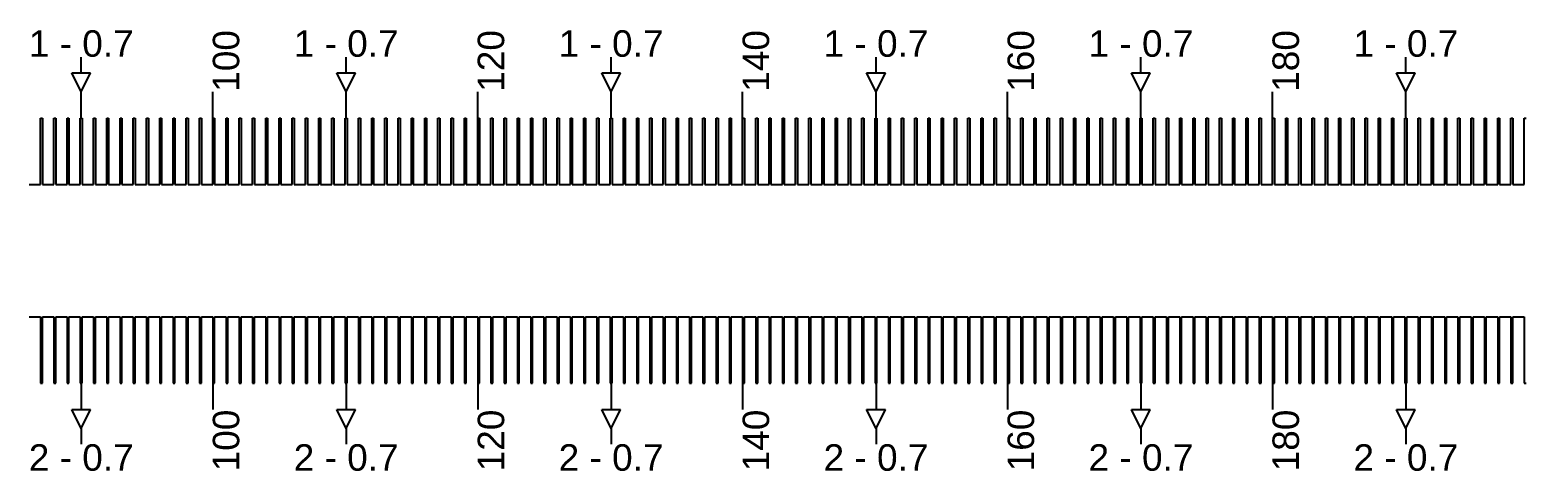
# Model space of a CAD drawing. Extents: x -119394 to 128420, y 74496 to 185496.
# Drawn here: x 4888 to 5452, y 112863 to 113029 of the extents above; entities that cross this region are included whole.
import ezdxf

# ---------------------------------------------------------------- set-up
doc = ezdxf.new("R2010")
doc.units = 13
doc.layers.add('CL - Label-1', color=120, linetype='Continuous')
doc.layers.add('CL - Label-2', color=132, linetype='Continuous')
doc.layers.add('CL - Sub-Micro', color=7, linetype='Continuous', true_color=0x47d1ff)
doc.styles.get("Standard").update_dxf_attribs({"font": 'arial.ttf'})

msp = doc.modelspace()

# ---------------------------------------------------------------- linework, layer by layer
for p, q in [((4907.14, 113012.94), (4907.14, 113018.94)), ((5007.14, 113012.94), (5007.14, 113018.94)), ((5107.14, 113012.94), (5107.14, 113018.94)), ((5207.14, 113012.94), (5207.14, 113018.94)), ((5307.14, 113012.94), (5307.14, 113018.94)), ((5407.14, 113012.94), (5407.14, 113018.94)), ((4907.14, 112995.86), (4907.14, 113005.86)), ((4956.79, 112995.86), (4956.79, 113005.86)), ((5007.14, 112995.86), (5007.14, 113005.86)), ((5056.79, 112995.86), (5056.79, 113005.86)), ((5107.14, 112995.86), (5107.14, 113005.86)), ((5156.79, 112995.86), (5156.79, 113005.86)), ((5207.14, 112995.86), (5207.14, 113005.86)), ((5256.79, 112995.86), (5256.79, 113005.86)), ((5307.14, 112995.86), (5307.14, 113005.86)), ((5356.79, 112995.86), (5356.79, 113005.86)), ((5407.14, 112995.86), (5407.14, 113005.86)), ((4907.14, 112895.86), (4907.14, 112885.86)), ((4956.79, 112895.86), (4956.79, 112885.86)), ((5007.14, 112895.86), (5007.14, 112885.86)), ((5056.79, 112895.86), (5056.79, 112885.86)), ((5107.14, 112895.86), (5107.14, 112885.86)), ((5156.79, 112895.86), (5156.79, 112885.86)), ((5207.14, 112895.86), (5207.14, 112885.86)), ((5256.79, 112895.86), (5256.79, 112885.86)), ((5307.14, 112895.86), (5307.14, 112885.86)), ((5356.79, 112895.86), (5356.79, 112885.86)), ((5407.14, 112895.86), (5407.14, 112885.86)), ((4907.14, 112878.79), (4907.14, 112872.79)), ((5007.14, 112878.79), (5007.14, 112872.79)), ((5107.14, 112878.79), (5107.14, 112872.79)), ((5207.14, 112878.79), (5207.14, 112872.79)), ((5307.14, 112878.79), (5307.14, 112872.79)), ((5407.14, 112878.79), (5407.14, 112872.79))]:
    msp.add_line(p, q)
at = {"layer": 'CL - Label-2'}
for p, q in [((4907.14, 113005.86), (4903.6, 113012.96)), ((4903.6, 113012.96), (4910.67, 113012.96)), ((4907.14, 113005.86), (4910.67, 113012.96)), ((5007.14, 113005.86), (5003.6, 113012.96)), ((5003.6, 113012.96), (5010.67, 113012.96)), ((5007.14, 113005.86), (5010.67, 113012.96)), ((5107.14, 113005.86), (5103.6, 113012.96)), ((5103.6, 113012.96), (5110.67, 113012.96)), ((5107.14, 113005.86), (5110.67, 113012.96)), ((5207.14, 113005.86), (5203.6, 113012.96)), ((5203.6, 113012.96), (5210.67, 113012.96)), ((5207.14, 113005.86), (5210.67, 113012.96)), ((5307.14, 113005.86), (5303.6, 113012.96)), ((5303.6, 113012.96), (5310.67, 113012.96)), ((5307.14, 113005.86), (5310.67, 113012.96)), ((5407.14, 113005.86), (5403.6, 113012.96)), ((5403.6, 113012.96), (5410.67, 113012.96)), ((5407.14, 113005.86), (5410.67, 113012.96)), ((4907.14, 112878.79), (4903.6, 112885.89)), ((4903.6, 112885.89), (4910.67, 112885.89)), ((4907.14, 112878.79), (4910.67, 112885.89)), ((5007.14, 112878.79), (5003.6, 112885.89)), ((5003.6, 112885.89), (5010.67, 112885.89)), ((5007.14, 112878.79), (5010.67, 112885.89)), ((5107.14, 112878.79), (5103.6, 112885.89)), ((5103.6, 112885.89), (5110.67, 112885.89)), ((5107.14, 112878.79), (5110.67, 112885.89)), ((5207.14, 112878.79), (5203.6, 112885.89)), ((5203.6, 112885.89), (5210.67, 112885.89)), ((5207.14, 112878.79), (5210.67, 112885.89)), ((5307.14, 112878.79), (5303.6, 112885.89)), ((5303.6, 112885.89), (5310.67, 112885.89)), ((5307.14, 112878.79), (5310.67, 112885.89)), ((5407.14, 112878.79), (5403.6, 112885.89)), ((5403.6, 112885.89), (5410.67, 112885.89)), ((5407.14, 112878.79), (5410.67, 112885.89))]:
    msp.add_line(p, q, dxfattribs=at)
at = {"layer": 'CL - Sub-Micro'}
for p, q in [((4891.79, 112970.86), (4891.79, 112995.86)), ((4891.79, 112995.86), (4892.49, 112995.86)), ((4892.49, 112995.86), (4892.49, 112970.86)), ((4896.79, 112970.86), (4896.79, 112995.86)), ((4896.79, 112995.86), (4897.49, 112995.86)), ((4897.49, 112995.86), (4897.49, 112970.86)), ((4901.79, 112970.86), (4901.79, 112995.86)), ((4901.79, 112995.86), (4902.49, 112995.86)), ((4902.49, 112995.86), (4902.49, 112970.86)), ((4906.79, 112970.86), (4906.79, 112995.86)), ((4906.79, 112995.86), (4907.49, 112995.86)), ((4907.49, 112995.86), (4907.49, 112970.86)), ((4911.79, 112970.86), (4911.79, 112995.86)), ((4911.79, 112995.86), (4912.49, 112995.86)), ((4912.49, 112995.86), (4912.49, 112970.86)), ((4916.79, 112970.86), (4916.79, 112995.86)), ((4916.79, 112995.86), (4917.49, 112995.86)), ((4917.49, 112995.86), (4917.49, 112970.86)), ((4921.79, 112970.86), (4921.79, 112995.86)), ((4921.79, 112995.86), (4922.49, 112995.86)), ((4922.49, 112995.86), (4922.49, 112970.86)), ((4926.79, 112970.86), (4926.79, 112995.86)), ((4926.79, 112995.86), (4927.49, 112995.86)), ((4927.49, 112995.86), (4927.49, 112970.86)), ((4931.79, 112970.86), (4931.79, 112995.86)), ((4931.79, 112995.86), (4932.49, 112995.86)), ((4932.49, 112995.86), (4932.49, 112970.86)), ((4936.79, 112970.86), (4936.79, 112995.86)), ((4936.79, 112995.86), (4937.49, 112995.86)), ((4937.49, 112995.86), (4937.49, 112970.86)), ((4941.79, 112970.86), (4941.79, 112995.86)), ((4941.79, 112995.86), (4942.49, 112995.86)), ((4942.49, 112995.86), (4942.49, 112970.86)), ((4946.79, 112970.86), (4946.79, 112995.86)), ((4946.79, 112995.86), (4947.49, 112995.86)), ((4947.49, 112995.86), (4947.49, 112970.86)), ((4951.79, 112970.86), (4951.79, 112995.86)), ((4951.79, 112995.86), (4952.49, 112995.86)), ((4952.49, 112995.86), (4952.49, 112970.86)), ((4956.79, 112970.86), (4956.79, 112995.86)), ((4956.79, 112995.86), (4957.49, 112995.86)), ((4957.49, 112995.86), (4957.49, 112970.86)), ((4961.79, 112970.86), (4961.79, 112995.86)), ((4961.79, 112995.86), (4962.49, 112995.86)), ((4962.49, 112995.86), (4962.49, 112970.86)), ((4966.79, 112970.86), (4966.79, 112995.86)), ((4966.79, 112995.86), (4967.49, 112995.86)), ((4967.49, 112995.86), (4967.49, 112970.86)), ((4971.79, 112970.86), (4971.79, 112995.86)), ((4971.79, 112995.86), (4972.49, 112995.86)), ((4972.49, 112995.86), (4972.49, 112970.86)), ((4976.79, 112970.86), (4976.79, 112995.86)), ((4976.79, 112995.86), (4977.49, 112995.86)), ((4977.49, 112995.86), (4977.49, 112970.86)), ((4981.79, 112970.86), (4981.79, 112995.86)), ((4981.79, 112995.86), (4982.49, 112995.86)), ((4982.49, 112995.86), (4982.49, 112970.86)), ((4986.79, 112970.86), (4986.79, 112995.86)), ((4986.79, 112995.86), (4987.49, 112995.86)), ((4987.49, 112995.86), (4987.49, 112970.86)), ((4991.79, 112970.86), (4991.79, 112995.86)), ((4991.79, 112995.86), (4992.49, 112995.86)), ((4992.49, 112995.86), (4992.49, 112970.86)), ((4996.79, 112970.86), (4996.79, 112995.86)), ((4996.79, 112995.86), (4997.49, 112995.86)), ((4997.49, 112995.86), (4997.49, 112970.86)), ((5001.79, 112970.86), (5001.79, 112995.86)), ((5001.79, 112995.86), (5002.49, 112995.86)), ((5002.49, 112995.86), (5002.49, 112970.86)), ((5006.79, 112970.86), (5006.79, 112995.86)), ((5006.79, 112995.86), (5007.49, 112995.86)), ((5007.49, 112995.86), (5007.49, 112970.86)), ((5011.79, 112970.86), (5011.79, 112995.86)), ((5011.79, 112995.86), (5012.49, 112995.86)), ((5012.49, 112995.86), (5012.49, 112970.86)), ((5016.79, 112970.86), (5016.79, 112995.86)), ((5016.79, 112995.86), (5017.49, 112995.86)), ((5017.49, 112995.86), (5017.49, 112970.86)), ((5021.79, 112970.86), (5021.79, 112995.86)), ((5021.79, 112995.86), (5022.49, 112995.86)), ((5022.49, 112995.86), (5022.49, 112970.86)), ((5026.79, 112970.86), (5026.79, 112995.86)), ((5026.79, 112995.86), (5027.49, 112995.86)), ((5027.49, 112995.86), (5027.49, 112970.86)), ((5031.79, 112970.86), (5031.79, 112995.86)), ((5031.79, 112995.86), (5032.49, 112995.86)), ((5032.49, 112995.86), (5032.49, 112970.86)), ((5036.79, 112970.86), (5036.79, 112995.86)), ((5036.79, 112995.86), (5037.49, 112995.86)), ((5037.49, 112995.86), (5037.49, 112970.86)), ((5041.79, 112970.86), (5041.79, 112995.86)), ((5041.79, 112995.86), (5042.49, 112995.86)), ((5042.49, 112995.86), (5042.49, 112970.86)), ((5046.79, 112970.86), (5046.79, 112995.86)), ((5046.79, 112995.86), (5047.49, 112995.86)), ((5047.49, 112995.86), (5047.49, 112970.86)), ((5051.79, 112970.86), (5051.79, 112995.86)), ((5051.79, 112995.86), (5052.49, 112995.86)), ((5052.49, 112995.86), (5052.49, 112970.86)), ((5056.79, 112970.86), (5056.79, 112995.86)), ((5056.79, 112995.86), (5057.49, 112995.86)), ((5057.49, 112995.86), (5057.49, 112970.86)), ((5061.79, 112970.86), (5061.79, 112995.86)), ((5061.79, 112995.86), (5062.49, 112995.86)), ((5062.49, 112995.86), (5062.49, 112970.86)), ((5066.79, 112970.86), (5066.79, 112995.86)), ((5066.79, 112995.86), (5067.49, 112995.86)), ((5067.49, 112995.86), (5067.49, 112970.86)), ((5071.79, 112970.86), (5071.79, 112995.86)), ((5071.79, 112995.86), (5072.49, 112995.86)), ((5072.49, 112995.86), (5072.49, 112970.86)), ((5076.79, 112970.86), (5076.79, 112995.86)), ((5076.79, 112995.86), (5077.49, 112995.86)), ((5077.49, 112995.86), (5077.49, 112970.86)), ((5081.79, 112970.86), (5081.79, 112995.86)), ((5081.79, 112995.86), (5082.49, 112995.86)), ((5082.49, 112995.86), (5082.49, 112970.86)), ((5086.79, 112970.86), (5086.79, 112995.86)), ((5086.79, 112995.86), (5087.49, 112995.86)), ((5087.49, 112995.86), (5087.49, 112970.86)), ((5091.79, 112970.86), (5091.79, 112995.86)), ((5091.79, 112995.86), (5092.49, 112995.86)), ((5092.49, 112995.86), (5092.49, 112970.86)), ((5096.79, 112970.86), (5096.79, 112995.86)), ((5096.79, 112995.86), (5097.49, 112995.86)), ((5097.49, 112995.86), (5097.49, 112970.86)), ((5101.79, 112970.86), (5101.79, 112995.86)), ((5101.79, 112995.86), (5102.49, 112995.86)), ((5102.49, 112995.86), (5102.49, 112970.86)), ((5106.79, 112970.86), (5106.79, 112995.86)), ((5106.79, 112995.86), (5107.49, 112995.86)), ((5107.49, 112995.86), (5107.49, 112970.86)), ((5111.79, 112970.86), (5111.79, 112995.86)), ((5111.79, 112995.86), (5112.49, 112995.86)), ((5112.49, 112995.86), (5112.49, 112970.86)), ((5116.79, 112970.86), (5116.79, 112995.86)), ((5116.79, 112995.86), (5117.49, 112995.86)), ((5117.49, 112995.86), (5117.49, 112970.86)), ((5121.79, 112970.86), (5121.79, 112995.86)), ((5121.79, 112995.86), (5122.49, 112995.86)), ((5122.49, 112995.86), (5122.49, 112970.86)), ((5126.79, 112970.86), (5126.79, 112995.86)), ((5126.79, 112995.86), (5127.49, 112995.86)), ((5127.49, 112995.86), (5127.49, 112970.86)), ((5131.79, 112970.86), (5131.79, 112995.86)), ((5131.79, 112995.86), (5132.49, 112995.86)), ((5132.49, 112995.86), (5132.49, 112970.86)), ((5136.79, 112970.86), (5136.79, 112995.86)), ((5136.79, 112995.86), (5137.49, 112995.86)), ((5137.49, 112995.86), (5137.49, 112970.86)), ((5141.79, 112970.86), (5141.79, 112995.86)), ((5141.79, 112995.86), (5142.49, 112995.86)), ((5142.49, 112995.86), (5142.49, 112970.86)), ((5146.79, 112970.86), (5146.79, 112995.86)), ((5146.79, 112995.86), (5147.49, 112995.86)), ((5147.49, 112995.86), (5147.49, 112970.86)), ((5151.79, 112970.86), (5151.79, 112995.86)), ((5151.79, 112995.86), (5152.49, 112995.86)), ((5152.49, 112995.86), (5152.49, 112970.86)), ((5156.79, 112970.86), (5156.79, 112995.86)), ((5156.79, 112995.86), (5157.49, 112995.86)), ((5157.49, 112995.86), (5157.49, 112970.86)), ((5161.79, 112970.86), (5161.79, 112995.86)), ((5161.79, 112995.86), (5162.49, 112995.86)), ((5162.49, 112995.86), (5162.49, 112970.86)), ((5166.79, 112970.86), (5166.79, 112995.86)), ((5166.79, 112995.86), (5167.49, 112995.86)), ((5167.49, 112995.86), (5167.49, 112970.86)), ((5171.79, 112970.86), (5171.79, 112995.86)), ((5171.79, 112995.86), (5172.49, 112995.86)), ((5172.49, 112995.86), (5172.49, 112970.86)), ((5176.79, 112970.86), (5176.79, 112995.86)), ((5176.79, 112995.86), (5177.49, 112995.86)), ((5177.49, 112995.86), (5177.49, 112970.86)), ((5181.79, 112970.86), (5181.79, 112995.86)), ((5181.79, 112995.86), (5182.49, 112995.86)), ((5182.49, 112995.86), (5182.49, 112970.86)), ((5186.79, 112970.86), (5186.79, 112995.86)), ((5186.79, 112995.86), (5187.49, 112995.86)), ((5187.49, 112995.86), (5187.49, 112970.86)), ((5191.79, 112970.86), (5191.79, 112995.86)), ((5191.79, 112995.86), (5192.49, 112995.86)), ((5192.49, 112995.86), (5192.49, 112970.86)), ((5196.79, 112970.86), (5196.79, 112995.86)), ((5196.79, 112995.86), (5197.49, 112995.86)), ((5197.49, 112995.86), (5197.49, 112970.86)), ((5201.79, 112970.86), (5201.79, 112995.86)), ((5201.79, 112995.86), (5202.49, 112995.86)), ((5202.49, 112995.86), (5202.49, 112970.86)), ((5206.79, 112970.86), (5206.79, 112995.86)), ((5206.79, 112995.86), (5207.49, 112995.86)), ((5207.49, 112995.86), (5207.49, 112970.86)), ((5211.79, 112970.86), (5211.79, 112995.86)), ((5211.79, 112995.86), (5212.49, 112995.86)), ((5212.49, 112995.86), (5212.49, 112970.86)), ((5216.79, 112970.86), (5216.79, 112995.86)), ((5216.79, 112995.86), (5217.49, 112995.86)), ((5217.49, 112995.86), (5217.49, 112970.86)), ((5221.79, 112970.86), (5221.79, 112995.86)), ((5221.79, 112995.86), (5222.49, 112995.86)), ((5222.49, 112995.86), (5222.49, 112970.86)), ((5226.79, 112970.86), (5226.79, 112995.86)), ((5226.79, 112995.86), (5227.49, 112995.86)), ((5227.49, 112995.86), (5227.49, 112970.86)), ((5231.79, 112970.86), (5231.79, 112995.86)), ((5231.79, 112995.86), (5232.49, 112995.86)), ((5232.49, 112995.86), (5232.49, 112970.86)), ((5236.79, 112970.86), (5236.79, 112995.86)), ((5236.79, 112995.86), (5237.49, 112995.86)), ((5237.49, 112995.86), (5237.49, 112970.86)), ((5241.79, 112970.86), (5241.79, 112995.86)), ((5241.79, 112995.86), (5242.49, 112995.86)), ((5242.49, 112995.86), (5242.49, 112970.86)), ((5246.79, 112970.86), (5246.79, 112995.86)), ((5246.79, 112995.86), (5247.49, 112995.86)), ((5247.49, 112995.86), (5247.49, 112970.86)), ((5251.79, 112970.86), (5251.79, 112995.86)), ((5251.79, 112995.86), (5252.49, 112995.86)), ((5252.49, 112995.86), (5252.49, 112970.86)), ((5256.79, 112970.86), (5256.79, 112995.86)), ((5256.79, 112995.86), (5257.49, 112995.86)), ((5257.49, 112995.86), (5257.49, 112970.86)), ((5261.79, 112970.86), (5261.79, 112995.86)), ((5261.79, 112995.86), (5262.49, 112995.86)), ((5262.49, 112995.86), (5262.49, 112970.86)), ((5266.79, 112970.86), (5266.79, 112995.86)), ((5266.79, 112995.86), (5267.49, 112995.86)), ((5267.49, 112995.86), (5267.49, 112970.86)), ((5271.79, 112970.86), (5271.79, 112995.86)), ((5271.79, 112995.86), (5272.49, 112995.86)), ((5272.49, 112995.86), (5272.49, 112970.86)), ((5276.79, 112970.86), (5276.79, 112995.86)), ((5276.79, 112995.86), (5277.49, 112995.86)), ((5277.49, 112995.86), (5277.49, 112970.86)), ((5281.79, 112970.86), (5281.79, 112995.86)), ((5281.79, 112995.86), (5282.49, 112995.86)), ((5282.49, 112995.86), (5282.49, 112970.86)), ((5286.79, 112970.86), (5286.79, 112995.86)), ((5286.79, 112995.86), (5287.49, 112995.86)), ((5287.49, 112995.86), (5287.49, 112970.86)), ((5291.79, 112970.86), (5291.79, 112995.86)), ((5291.79, 112995.86), (5292.49, 112995.86)), ((5292.49, 112995.86), (5292.49, 112970.86)), ((5296.79, 112970.86), (5296.79, 112995.86)), ((5296.79, 112995.86), (5297.49, 112995.86)), ((5297.49, 112995.86), (5297.49, 112970.86)), ((5301.79, 112970.86), (5301.79, 112995.86)), ((5301.79, 112995.86), (5302.49, 112995.86)), ((5302.49, 112995.86), (5302.49, 112970.86)), ((5306.79, 112970.86), (5306.79, 112995.86)), ((5306.79, 112995.86), (5307.49, 112995.86)), ((5307.49, 112995.86), (5307.49, 112970.86)), ((5311.79, 112970.86), (5311.79, 112995.86)), ((5311.79, 112995.86), (5312.49, 112995.86)), ((5312.49, 112995.86), (5312.49, 112970.86)), ((5316.79, 112970.86), (5316.79, 112995.86)), ((5316.79, 112995.86), (5317.49, 112995.86)), ((5317.49, 112995.86), (5317.49, 112970.86)), ((5321.79, 112970.86), (5321.79, 112995.86)), ((5321.79, 112995.86), (5322.49, 112995.86)), ((5322.49, 112995.86), (5322.49, 112970.86)), ((5326.79, 112970.86), (5326.79, 112995.86)), ((5326.79, 112995.86), (5327.49, 112995.86)), ((5327.49, 112995.86), (5327.49, 112970.86)), ((5331.79, 112970.86), (5331.79, 112995.86)), ((5331.79, 112995.86), (5332.49, 112995.86)), ((5332.49, 112995.86), (5332.49, 112970.86)), ((5336.79, 112970.86), (5336.79, 112995.86)), ((5336.79, 112995.86), (5337.49, 112995.86)), ((5337.49, 112995.86), (5337.49, 112970.86)), ((5341.79, 112970.86), (5341.79, 112995.86)), ((5341.79, 112995.86), (5342.49, 112995.86)), ((5342.49, 112995.86), (5342.49, 112970.86)), ((5346.79, 112970.86), (5346.79, 112995.86)), ((5346.79, 112995.86), (5347.49, 112995.86)), ((5347.49, 112995.86), (5347.49, 112970.86)), ((5351.79, 112970.86), (5351.79, 112995.86)), ((5351.79, 112995.86), (5352.49, 112995.86)), ((5352.49, 112995.86), (5352.49, 112970.86)), ((5356.79, 112970.86), (5356.79, 112995.86)), ((5356.79, 112995.86), (5357.49, 112995.86)), ((5357.49, 112995.86), (5357.49, 112970.86)), ((5361.79, 112970.86), (5361.79, 112995.86)), ((5361.79, 112995.86), (5362.49, 112995.86)), ((5362.49, 112995.86), (5362.49, 112970.86)), ((5366.79, 112970.86), (5366.79, 112995.86)), ((5366.79, 112995.86), (5367.49, 112995.86)), ((5367.49, 112995.86), (5367.49, 112970.86)), ((5371.79, 112970.86), (5371.79, 112995.86)), ((5371.79, 112995.86), (5372.49, 112995.86)), ((5372.49, 112995.86), (5372.49, 112970.86)), ((5376.79, 112970.86), (5376.79, 112995.86)), ((5376.79, 112995.86), (5377.49, 112995.86)), ((5377.49, 112995.86), (5377.49, 112970.86)), ((5381.79, 112970.86), (5381.79, 112995.86)), ((5381.79, 112995.86), (5382.49, 112995.86)), ((5382.49, 112995.86), (5382.49, 112970.86)), ((5386.79, 112970.86), (5386.79, 112995.86)), ((5386.79, 112995.86), (5387.49, 112995.86)), ((5387.49, 112995.86), (5387.49, 112970.86)), ((5391.79, 112970.86), (5391.79, 112995.86)), ((5391.79, 112995.86), (5392.49, 112995.86)), ((5392.49, 112995.86), (5392.49, 112970.86)), ((5396.79, 112970.86), (5396.79, 112995.86)), ((5396.79, 112995.86), (5397.49, 112995.86)), ((5397.49, 112995.86), (5397.49, 112970.86)), ((5401.79, 112970.86), (5401.79, 112995.86)), ((5401.79, 112995.86), (5402.49, 112995.86)), ((5402.49, 112995.86), (5402.49, 112970.86)), ((5406.79, 112970.86), (5406.79, 112995.86)), ((5406.79, 112995.86), (5407.49, 112995.86)), ((5407.49, 112995.86), (5407.49, 112970.86)), ((5411.79, 112970.86), (5411.79, 112995.86)), ((5411.79, 112995.86), (5412.49, 112995.86)), ((5412.49, 112995.86), (5412.49, 112970.86)), ((5416.79, 112970.86), (5416.79, 112995.86)), ((5416.79, 112995.86), (5417.49, 112995.86)), ((5417.49, 112995.86), (5417.49, 112970.86)), ((5421.79, 112970.86), (5421.79, 112995.86)), ((5421.79, 112995.86), (5422.49, 112995.86)), ((5422.49, 112995.86), (5422.49, 112970.86)), ((5426.79, 112970.86), (5426.79, 112995.86)), ((5426.79, 112995.86), (5427.49, 112995.86)), ((5427.49, 112995.86), (5427.49, 112970.86)), ((5431.79, 112970.86), (5431.79, 112995.86)), ((5431.79, 112995.86), (5432.49, 112995.86)), ((5432.49, 112995.86), (5432.49, 112970.86)), ((5436.79, 112970.86), (5436.79, 112995.86)), ((5436.79, 112995.86), (5437.49, 112995.86)), ((5437.49, 112995.86), (5437.49, 112970.86)), ((5441.79, 112970.86), (5441.79, 112995.86)), ((5441.79, 112995.86), (5442.49, 112995.86)), ((5442.49, 112995.86), (5442.49, 112970.86)), ((5446.79, 112970.86), (5446.79, 112995.86)), ((5446.79, 112995.86), (5447.49, 112995.86)), ((5447.49, 112995.86), (5447.49, 112970.86)), ((5451.79, 112970.86), (5451.79, 112995.86)), ((5451.79, 112995.86), (5452.49, 112995.86)), ((4887.49, 112970.86), (4891.79, 112970.86)), ((4892.49, 112970.86), (4896.79, 112970.86)), ((4897.49, 112970.86), (4901.79, 112970.86)), ((4902.49, 112970.86), (4906.79, 112970.86)), ((4907.49, 112970.86), (4911.79, 112970.86)), ((4912.49, 112970.86), (4916.79, 112970.86)), ((4917.49, 112970.86), (4921.79, 112970.86)), ((4922.49, 112970.86), (4926.79, 112970.86)), ((4927.49, 112970.86), (4931.79, 112970.86)), ((4932.49, 112970.86), (4936.79, 112970.86)), ((4937.49, 112970.86), (4941.79, 112970.86)), ((4942.49, 112970.86), (4946.79, 112970.86)), ((4947.49, 112970.86), (4951.79, 112970.86)), ((4952.49, 112970.86), (4956.79, 112970.86)), ((4957.49, 112970.86), (4961.79, 112970.86)), ((4962.49, 112970.86), (4966.79, 112970.86)), ((4967.49, 112970.86), (4971.79, 112970.86)), ((4972.49, 112970.86), (4976.79, 112970.86)), ((4977.49, 112970.86), (4981.79, 112970.86)), ((4982.49, 112970.86), (4986.79, 112970.86)), ((4987.49, 112970.86), (4991.79, 112970.86)), ((4992.49, 112970.86), (4996.79, 112970.86)), ((4997.49, 112970.86), (5001.79, 112970.86)), ((5002.49, 112970.86), (5006.79, 112970.86)), ((5007.49, 112970.86), (5011.79, 112970.86)), ((5012.49, 112970.86), (5016.79, 112970.86)), ((5017.49, 112970.86), (5021.79, 112970.86)), ((5022.49, 112970.86), (5026.79, 112970.86)), ((5027.49, 112970.86), (5031.79, 112970.86)), ((5032.49, 112970.86), (5036.79, 112970.86)), ((5037.49, 112970.86), (5041.79, 112970.86)), ((5042.49, 112970.86), (5046.79, 112970.86)), ((5047.49, 112970.86), (5051.79, 112970.86)), ((5052.49, 112970.86), (5056.79, 112970.86)), ((5057.49, 112970.86), (5061.79, 112970.86)), ((5062.49, 112970.86), (5066.79, 112970.86)), ((5067.49, 112970.86), (5071.79, 112970.86)), ((5072.49, 112970.86), (5076.79, 112970.86)), ((5077.49, 112970.86), (5081.79, 112970.86)), ((5082.49, 112970.86), (5086.79, 112970.86)), ((5087.49, 112970.86), (5091.79, 112970.86)), ((5092.49, 112970.86), (5096.79, 112970.86)), ((5097.49, 112970.86), (5101.79, 112970.86)), ((5102.49, 112970.86), (5106.79, 112970.86)), ((5107.49, 112970.86), (5111.79, 112970.86)), ((5112.49, 112970.86), (5116.79, 112970.86)), ((5117.49, 112970.86), (5121.79, 112970.86)), ((5122.49, 112970.86), (5126.79, 112970.86)), ((5127.49, 112970.86), (5131.79, 112970.86)), ((5132.49, 112970.86), (5136.79, 112970.86)), ((5137.49, 112970.86), (5141.79, 112970.86)), ((5142.49, 112970.86), (5146.79, 112970.86)), ((5147.49, 112970.86), (5151.79, 112970.86)), ((5152.49, 112970.86), (5156.79, 112970.86)), ((5157.49, 112970.86), (5161.79, 112970.86)), ((5162.49, 112970.86), (5166.79, 112970.86)), ((5167.49, 112970.86), (5171.79, 112970.86)), ((5172.49, 112970.86), (5176.79, 112970.86)), ((5177.49, 112970.86), (5181.79, 112970.86)), ((5182.49, 112970.86), (5186.79, 112970.86)), ((5187.49, 112970.86), (5191.79, 112970.86)), ((5192.49, 112970.86), (5196.79, 112970.86)), ((5197.49, 112970.86), (5201.79, 112970.86)), ((5202.49, 112970.86), (5206.79, 112970.86)), ((5207.49, 112970.86), (5211.79, 112970.86)), ((5212.49, 112970.86), (5216.79, 112970.86)), ((5217.49, 112970.86), (5221.79, 112970.86)), ((5222.49, 112970.86), (5226.79, 112970.86)), ((5227.49, 112970.86), (5231.79, 112970.86)), ((5232.49, 112970.86), (5236.79, 112970.86)), ((5237.49, 112970.86), (5241.79, 112970.86)), ((5242.49, 112970.86), (5246.79, 112970.86)), ((5247.49, 112970.86), (5251.79, 112970.86)), ((5252.49, 112970.86), (5256.79, 112970.86)), ((5257.49, 112970.86), (5261.79, 112970.86)), ((5262.49, 112970.86), (5266.79, 112970.86)), ((5267.49, 112970.86), (5271.79, 112970.86)), ((5272.49, 112970.86), (5276.79, 112970.86)), ((5277.49, 112970.86), (5281.79, 112970.86)), ((5282.49, 112970.86), (5286.79, 112970.86)), ((5287.49, 112970.86), (5291.79, 112970.86)), ((5292.49, 112970.86), (5296.79, 112970.86)), ((5297.49, 112970.86), (5301.79, 112970.86)), ((5302.49, 112970.86), (5306.79, 112970.86)), ((5307.49, 112970.86), (5311.79, 112970.86)), ((5312.49, 112970.86), (5316.79, 112970.86)), ((5317.49, 112970.86), (5321.79, 112970.86)), ((5322.49, 112970.86), (5326.79, 112970.86)), ((5327.49, 112970.86), (5331.79, 112970.86)), ((5332.49, 112970.86), (5336.79, 112970.86)), ((5337.49, 112970.86), (5341.79, 112970.86)), ((5342.49, 112970.86), (5346.79, 112970.86)), ((5347.49, 112970.86), (5351.79, 112970.86)), ((5352.49, 112970.86), (5356.79, 112970.86)), ((5357.49, 112970.86), (5361.79, 112970.86)), ((5362.49, 112970.86), (5366.79, 112970.86)), ((5367.49, 112970.86), (5371.79, 112970.86)), ((5372.49, 112970.86), (5376.79, 112970.86)), ((5377.49, 112970.86), (5381.79, 112970.86)), ((5382.49, 112970.86), (5386.79, 112970.86)), ((5387.49, 112970.86), (5391.79, 112970.86)), ((5392.49, 112970.86), (5396.79, 112970.86)), ((5397.49, 112970.86), (5401.79, 112970.86)), ((5402.49, 112970.86), (5406.79, 112970.86)), ((5407.49, 112970.86), (5411.79, 112970.86)), ((5412.49, 112970.86), (5416.79, 112970.86)), ((5417.49, 112970.86), (5421.79, 112970.86)), ((5422.49, 112970.86), (5426.79, 112970.86)), ((5427.49, 112970.86), (5431.79, 112970.86)), ((5432.49, 112970.86), (5436.79, 112970.86)), ((5437.49, 112970.86), (5441.79, 112970.86)), ((5442.49, 112970.86), (5446.79, 112970.86)), ((5447.49, 112970.86), (5451.79, 112970.86)), ((4887.49, 112920.86), (4891.79, 112920.86)), ((4891.79, 112920.86), (4891.79, 112895.86)), ((4892.49, 112895.86), (4892.49, 112920.86)), ((4892.49, 112920.86), (4896.79, 112920.86)), ((4896.79, 112920.86), (4896.79, 112895.86)), ((4897.49, 112895.86), (4897.49, 112920.86)), ((4897.49, 112920.86), (4901.79, 112920.86)), ((4901.79, 112920.86), (4901.79, 112895.86)), ((4902.49, 112895.86), (4902.49, 112920.86)), ((4902.49, 112920.86), (4906.79, 112920.86)), ((4906.79, 112920.86), (4906.79, 112895.86)), ((4907.49, 112895.86), (4907.49, 112920.86)), ((4907.49, 112920.86), (4911.79, 112920.86)), ((4911.79, 112920.86), (4911.79, 112895.86)), ((4912.49, 112895.86), (4912.49, 112920.86)), ((4912.49, 112920.86), (4916.79, 112920.86)), ((4916.79, 112920.86), (4916.79, 112895.86)), ((4917.49, 112895.86), (4917.49, 112920.86)), ((4917.49, 112920.86), (4921.79, 112920.86)), ((4921.79, 112920.86), (4921.79, 112895.86)), ((4922.49, 112895.86), (4922.49, 112920.86)), ((4922.49, 112920.86), (4926.79, 112920.86)), ((4926.79, 112920.86), (4926.79, 112895.86)), ((4927.49, 112895.86), (4927.49, 112920.86)), ((4927.49, 112920.86), (4931.79, 112920.86)), ((4931.79, 112920.86), (4931.79, 112895.86)), ((4932.49, 112895.86), (4932.49, 112920.86)), ((4932.49, 112920.86), (4936.79, 112920.86)), ((4936.79, 112920.86), (4936.79, 112895.86)), ((4937.49, 112895.86), (4937.49, 112920.86)), ((4937.49, 112920.86), (4941.79, 112920.86)), ((4941.79, 112920.86), (4941.79, 112895.86)), ((4942.49, 112895.86), (4942.49, 112920.86)), ((4942.49, 112920.86), (4946.79, 112920.86)), ((4946.79, 112920.86), (4946.79, 112895.86)), ((4947.49, 112895.86), (4947.49, 112920.86)), ((4947.49, 112920.86), (4951.79, 112920.86)), ((4951.79, 112920.86), (4951.79, 112895.86)), ((4952.49, 112895.86), (4952.49, 112920.86)), ((4952.49, 112920.86), (4956.79, 112920.86)), ((4956.79, 112920.86), (4956.79, 112895.86)), ((4957.49, 112895.86), (4957.49, 112920.86)), ((4957.49, 112920.86), (4961.79, 112920.86)), ((4961.79, 112920.86), (4961.79, 112895.86)), ((4962.49, 112895.86), (4962.49, 112920.86)), ((4962.49, 112920.86), (4966.79, 112920.86)), ((4966.79, 112920.86), (4966.79, 112895.86)), ((4967.49, 112895.86), (4967.49, 112920.86)), ((4967.49, 112920.86), (4971.79, 112920.86)), ((4971.79, 112920.86), (4971.79, 112895.86)), ((4972.49, 112895.86), (4972.49, 112920.86)), ((4972.49, 112920.86), (4976.79, 112920.86)), ((4976.79, 112920.86), (4976.79, 112895.86)), ((4977.49, 112895.86), (4977.49, 112920.86)), ((4977.49, 112920.86), (4981.79, 112920.86)), ((4981.79, 112920.86), (4981.79, 112895.86)), ((4982.49, 112895.86), (4982.49, 112920.86)), ((4982.49, 112920.86), (4986.79, 112920.86)), ((4986.79, 112920.86), (4986.79, 112895.86)), ((4987.49, 112895.86), (4987.49, 112920.86)), ((4987.49, 112920.86), (4991.79, 112920.86)), ((4991.79, 112920.86), (4991.79, 112895.86)), ((4992.49, 112895.86), (4992.49, 112920.86)), ((4992.49, 112920.86), (4996.79, 112920.86)), ((4996.79, 112920.86), (4996.79, 112895.86)), ((4997.49, 112895.86), (4997.49, 112920.86)), ((4997.49, 112920.86), (5001.79, 112920.86)), ((5001.79, 112920.86), (5001.79, 112895.86)), ((5002.49, 112895.86), (5002.49, 112920.86)), ((5002.49, 112920.86), (5006.79, 112920.86)), ((5006.79, 112920.86), (5006.79, 112895.86)), ((5007.49, 112895.86), (5007.49, 112920.86)), ((5007.49, 112920.86), (5011.79, 112920.86)), ((5011.79, 112920.86), (5011.79, 112895.86)), ((5012.49, 112895.86), (5012.49, 112920.86)), ((5012.49, 112920.86), (5016.79, 112920.86)), ((5016.79, 112920.86), (5016.79, 112895.86)), ((5017.49, 112895.86), (5017.49, 112920.86)), ((5017.49, 112920.86), (5021.79, 112920.86)), ((5021.79, 112920.86), (5021.79, 112895.86)), ((5022.49, 112895.86), (5022.49, 112920.86)), ((5022.49, 112920.86), (5026.79, 112920.86)), ((5026.79, 112920.86), (5026.79, 112895.86)), ((5027.49, 112895.86), (5027.49, 112920.86)), ((5027.49, 112920.86), (5031.79, 112920.86)), ((5031.79, 112920.86), (5031.79, 112895.86)), ((5032.49, 112895.86), (5032.49, 112920.86)), ((5032.49, 112920.86), (5036.79, 112920.86)), ((5036.79, 112920.86), (5036.79, 112895.86)), ((5037.49, 112895.86), (5037.49, 112920.86)), ((5037.49, 112920.86), (5041.79, 112920.86)), ((5041.79, 112920.86), (5041.79, 112895.86)), ((5042.49, 112895.86), (5042.49, 112920.86)), ((5042.49, 112920.86), (5046.79, 112920.86)), ((5046.79, 112920.86), (5046.79, 112895.86)), ((5047.49, 112895.86), (5047.49, 112920.86)), ((5047.49, 112920.86), (5051.79, 112920.86)), ((5051.79, 112920.86), (5051.79, 112895.86)), ((5052.49, 112895.86), (5052.49, 112920.86)), ((5052.49, 112920.86), (5056.79, 112920.86)), ((5056.79, 112920.86), (5056.79, 112895.86)), ((5057.49, 112895.86), (5057.49, 112920.86)), ((5057.49, 112920.86), (5061.79, 112920.86)), ((5061.79, 112920.86), (5061.79, 112895.86)), ((5062.49, 112895.86), (5062.49, 112920.86)), ((5062.49, 112920.86), (5066.79, 112920.86)), ((5066.79, 112920.86), (5066.79, 112895.86)), ((5067.49, 112895.86), (5067.49, 112920.86)), ((5067.49, 112920.86), (5071.79, 112920.86)), ((5071.79, 112920.86), (5071.79, 112895.86)), ((5072.49, 112895.86), (5072.49, 112920.86)), ((5072.49, 112920.86), (5076.79, 112920.86)), ((5076.79, 112920.86), (5076.79, 112895.86)), ((5077.49, 112895.86), (5077.49, 112920.86)), ((5077.49, 112920.86), (5081.79, 112920.86)), ((5081.79, 112920.86), (5081.79, 112895.86)), ((5082.49, 112895.86), (5082.49, 112920.86)), ((5082.49, 112920.86), (5086.79, 112920.86)), ((5086.79, 112920.86), (5086.79, 112895.86)), ((5087.49, 112895.86), (5087.49, 112920.86)), ((5087.49, 112920.86), (5091.79, 112920.86)), ((5091.79, 112920.86), (5091.79, 112895.86)), ((5092.49, 112895.86), (5092.49, 112920.86)), ((5092.49, 112920.86), (5096.79, 112920.86)), ((5096.79, 112920.86), (5096.79, 112895.86)), ((5097.49, 112895.86), (5097.49, 112920.86)), ((5097.49, 112920.86), (5101.79, 112920.86)), ((5101.79, 112920.86), (5101.79, 112895.86)), ((5102.49, 112895.86), (5102.49, 112920.86)), ((5102.49, 112920.86), (5106.79, 112920.86)), ((5106.79, 112920.86), (5106.79, 112895.86)), ((5107.49, 112895.86), (5107.49, 112920.86)), ((5107.49, 112920.86), (5111.79, 112920.86)), ((5111.79, 112920.86), (5111.79, 112895.86)), ((5112.49, 112895.86), (5112.49, 112920.86)), ((5112.49, 112920.86), (5116.79, 112920.86)), ((5116.79, 112920.86), (5116.79, 112895.86)), ((5117.49, 112895.86), (5117.49, 112920.86)), ((5117.49, 112920.86), (5121.79, 112920.86)), ((5121.79, 112920.86), (5121.79, 112895.86)), ((5122.49, 112895.86), (5122.49, 112920.86)), ((5122.49, 112920.86), (5126.79, 112920.86)), ((5126.79, 112920.86), (5126.79, 112895.86)), ((5127.49, 112895.86), (5127.49, 112920.86)), ((5127.49, 112920.86), (5131.79, 112920.86)), ((5131.79, 112920.86), (5131.79, 112895.86)), ((5132.49, 112895.86), (5132.49, 112920.86)), ((5132.49, 112920.86), (5136.79, 112920.86)), ((5136.79, 112920.86), (5136.79, 112895.86)), ((5137.49, 112895.86), (5137.49, 112920.86)), ((5137.49, 112920.86), (5141.79, 112920.86)), ((5141.79, 112920.86), (5141.79, 112895.86)), ((5142.49, 112895.86), (5142.49, 112920.86)), ((5142.49, 112920.86), (5146.79, 112920.86)), ((5146.79, 112920.86), (5146.79, 112895.86)), ((5147.49, 112895.86), (5147.49, 112920.86)), ((5147.49, 112920.86), (5151.79, 112920.86)), ((5151.79, 112920.86), (5151.79, 112895.86)), ((5152.49, 112895.86), (5152.49, 112920.86)), ((5152.49, 112920.86), (5156.79, 112920.86)), ((5156.79, 112920.86), (5156.79, 112895.86)), ((5157.49, 112895.86), (5157.49, 112920.86)), ((5157.49, 112920.86), (5161.79, 112920.86)), ((5161.79, 112920.86), (5161.79, 112895.86)), ((5162.49, 112895.86), (5162.49, 112920.86)), ((5162.49, 112920.86), (5166.79, 112920.86)), ((5166.79, 112920.86), (5166.79, 112895.86)), ((5167.49, 112895.86), (5167.49, 112920.86)), ((5167.49, 112920.86), (5171.79, 112920.86)), ((5171.79, 112920.86), (5171.79, 112895.86)), ((5172.49, 112895.86), (5172.49, 112920.86)), ((5172.49, 112920.86), (5176.79, 112920.86)), ((5176.79, 112920.86), (5176.79, 112895.86)), ((5177.49, 112895.86), (5177.49, 112920.86)), ((5177.49, 112920.86), (5181.79, 112920.86)), ((5181.79, 112920.86), (5181.79, 112895.86)), ((5182.49, 112895.86), (5182.49, 112920.86)), ((5182.49, 112920.86), (5186.79, 112920.86)), ((5186.79, 112920.86), (5186.79, 112895.86)), ((5187.49, 112895.86), (5187.49, 112920.86)), ((5187.49, 112920.86), (5191.79, 112920.86)), ((5191.79, 112920.86), (5191.79, 112895.86)), ((5192.49, 112895.86), (5192.49, 112920.86)), ((5192.49, 112920.86), (5196.79, 112920.86)), ((5196.79, 112920.86), (5196.79, 112895.86)), ((5197.49, 112895.86), (5197.49, 112920.86)), ((5197.49, 112920.86), (5201.79, 112920.86)), ((5201.79, 112920.86), (5201.79, 112895.86)), ((5202.49, 112895.86), (5202.49, 112920.86)), ((5202.49, 112920.86), (5206.79, 112920.86)), ((5206.79, 112920.86), (5206.79, 112895.86)), ((5207.49, 112895.86), (5207.49, 112920.86)), ((5207.49, 112920.86), (5211.79, 112920.86)), ((5211.79, 112920.86), (5211.79, 112895.86)), ((5212.49, 112895.86), (5212.49, 112920.86)), ((5212.49, 112920.86), (5216.79, 112920.86)), ((5216.79, 112920.86), (5216.79, 112895.86)), ((5217.49, 112895.86), (5217.49, 112920.86)), ((5217.49, 112920.86), (5221.79, 112920.86)), ((5221.79, 112920.86), (5221.79, 112895.86)), ((5222.49, 112895.86), (5222.49, 112920.86)), ((5222.49, 112920.86), (5226.79, 112920.86)), ((5226.79, 112920.86), (5226.79, 112895.86)), ((5227.49, 112895.86), (5227.49, 112920.86)), ((5227.49, 112920.86), (5231.79, 112920.86)), ((5231.79, 112920.86), (5231.79, 112895.86)), ((5232.49, 112895.86), (5232.49, 112920.86)), ((5232.49, 112920.86), (5236.79, 112920.86)), ((5236.79, 112920.86), (5236.79, 112895.86)), ((5237.49, 112895.86), (5237.49, 112920.86)), ((5237.49, 112920.86), (5241.79, 112920.86)), ((5241.79, 112920.86), (5241.79, 112895.86)), ((5242.49, 112895.86), (5242.49, 112920.86)), ((5242.49, 112920.86), (5246.79, 112920.86)), ((5246.79, 112920.86), (5246.79, 112895.86)), ((5247.49, 112895.86), (5247.49, 112920.86)), ((5247.49, 112920.86), (5251.79, 112920.86)), ((5251.79, 112920.86), (5251.79, 112895.86)), ((5252.49, 112895.86), (5252.49, 112920.86)), ((5252.49, 112920.86), (5256.79, 112920.86)), ((5256.79, 112920.86), (5256.79, 112895.86)), ((5257.49, 112895.86), (5257.49, 112920.86)), ((5257.49, 112920.86), (5261.79, 112920.86)), ((5261.79, 112920.86), (5261.79, 112895.86)), ((5262.49, 112895.86), (5262.49, 112920.86)), ((5262.49, 112920.86), (5266.79, 112920.86)), ((5266.79, 112920.86), (5266.79, 112895.86)), ((5267.49, 112895.86), (5267.49, 112920.86)), ((5267.49, 112920.86), (5271.79, 112920.86)), ((5271.79, 112920.86), (5271.79, 112895.86)), ((5272.49, 112895.86), (5272.49, 112920.86)), ((5272.49, 112920.86), (5276.79, 112920.86)), ((5276.79, 112920.86), (5276.79, 112895.86)), ((5277.49, 112895.86), (5277.49, 112920.86)), ((5277.49, 112920.86), (5281.79, 112920.86)), ((5281.79, 112920.86), (5281.79, 112895.86)), ((5282.49, 112895.86), (5282.49, 112920.86)), ((5282.49, 112920.86), (5286.79, 112920.86)), ((5286.79, 112920.86), (5286.79, 112895.86)), ((5287.49, 112895.86), (5287.49, 112920.86)), ((5287.49, 112920.86), (5291.79, 112920.86)), ((5291.79, 112920.86), (5291.79, 112895.86)), ((5292.49, 112895.86), (5292.49, 112920.86)), ((5292.49, 112920.86), (5296.79, 112920.86)), ((5296.79, 112920.86), (5296.79, 112895.86)), ((5297.49, 112895.86), (5297.49, 112920.86)), ((5297.49, 112920.86), (5301.79, 112920.86)), ((5301.79, 112920.86), (5301.79, 112895.86)), ((5302.49, 112895.86), (5302.49, 112920.86)), ((5302.49, 112920.86), (5306.79, 112920.86)), ((5306.79, 112920.86), (5306.79, 112895.86)), ((5307.49, 112895.86), (5307.49, 112920.86)), ((5307.49, 112920.86), (5311.79, 112920.86)), ((5311.79, 112920.86), (5311.79, 112895.86)), ((5312.49, 112895.86), (5312.49, 112920.86)), ((5312.49, 112920.86), (5316.79, 112920.86)), ((5316.79, 112920.86), (5316.79, 112895.86)), ((5317.49, 112895.86), (5317.49, 112920.86)), ((5317.49, 112920.86), (5321.79, 112920.86)), ((5321.79, 112920.86), (5321.79, 112895.86)), ((5322.49, 112895.86), (5322.49, 112920.86)), ((5322.49, 112920.86), (5326.79, 112920.86)), ((5326.79, 112920.86), (5326.79, 112895.86)), ((5327.49, 112895.86), (5327.49, 112920.86)), ((5327.49, 112920.86), (5331.79, 112920.86)), ((5331.79, 112920.86), (5331.79, 112895.86)), ((5332.49, 112895.86), (5332.49, 112920.86)), ((5332.49, 112920.86), (5336.79, 112920.86)), ((5336.79, 112920.86), (5336.79, 112895.86)), ((5337.49, 112895.86), (5337.49, 112920.86)), ((5337.49, 112920.86), (5341.79, 112920.86)), ((5341.79, 112920.86), (5341.79, 112895.86)), ((5342.49, 112895.86), (5342.49, 112920.86)), ((5342.49, 112920.86), (5346.79, 112920.86)), ((5346.79, 112920.86), (5346.79, 112895.86)), ((5347.49, 112895.86), (5347.49, 112920.86)), ((5347.49, 112920.86), (5351.79, 112920.86)), ((5351.79, 112920.86), (5351.79, 112895.86)), ((5352.49, 112895.86), (5352.49, 112920.86)), ((5352.49, 112920.86), (5356.79, 112920.86)), ((5356.79, 112920.86), (5356.79, 112895.86)), ((5357.49, 112895.86), (5357.49, 112920.86)), ((5357.49, 112920.86), (5361.79, 112920.86)), ((5361.79, 112920.86), (5361.79, 112895.86)), ((5362.49, 112895.86), (5362.49, 112920.86)), ((5362.49, 112920.86), (5366.79, 112920.86)), ((5366.79, 112920.86), (5366.79, 112895.86)), ((5367.49, 112895.86), (5367.49, 112920.86)), ((5367.49, 112920.86), (5371.79, 112920.86)), ((5371.79, 112920.86), (5371.79, 112895.86)), ((5372.49, 112895.86), (5372.49, 112920.86)), ((5372.49, 112920.86), (5376.79, 112920.86)), ((5376.79, 112920.86), (5376.79, 112895.86)), ((5377.49, 112895.86), (5377.49, 112920.86)), ((5377.49, 112920.86), (5381.79, 112920.86)), ((5381.79, 112920.86), (5381.79, 112895.86)), ((5382.49, 112895.86), (5382.49, 112920.86)), ((5382.49, 112920.86), (5386.79, 112920.86)), ((5386.79, 112920.86), (5386.79, 112895.86)), ((5387.49, 112895.86), (5387.49, 112920.86)), ((5387.49, 112920.86), (5391.79, 112920.86)), ((5391.79, 112920.86), (5391.79, 112895.86)), ((5392.49, 112895.86), (5392.49, 112920.86)), ((5392.49, 112920.86), (5396.79, 112920.86)), ((5396.79, 112920.86), (5396.79, 112895.86)), ((5397.49, 112895.86), (5397.49, 112920.86)), ((5397.49, 112920.86), (5401.79, 112920.86)), ((5401.79, 112920.86), (5401.79, 112895.86)), ((5402.49, 112895.86), (5402.49, 112920.86)), ((5402.49, 112920.86), (5406.79, 112920.86)), ((5406.79, 112920.86), (5406.79, 112895.86)), ((5407.49, 112895.86), (5407.49, 112920.86)), ((5407.49, 112920.86), (5411.79, 112920.86)), ((5411.79, 112920.86), (5411.79, 112895.86)), ((5412.49, 112895.86), (5412.49, 112920.86)), ((5412.49, 112920.86), (5416.79, 112920.86)), ((5416.79, 112920.86), (5416.79, 112895.86)), ((5417.49, 112895.86), (5417.49, 112920.86)), ((5417.49, 112920.86), (5421.79, 112920.86)), ((5421.79, 112920.86), (5421.79, 112895.86)), ((5422.49, 112895.86), (5422.49, 112920.86)), ((5422.49, 112920.86), (5426.79, 112920.86)), ((5426.79, 112920.86), (5426.79, 112895.86)), ((5427.49, 112895.86), (5427.49, 112920.86)), ((5427.49, 112920.86), (5431.79, 112920.86)), ((5431.79, 112920.86), (5431.79, 112895.86)), ((5432.49, 112895.86), (5432.49, 112920.86)), ((5432.49, 112920.86), (5436.79, 112920.86)), ((5436.79, 112920.86), (5436.79, 112895.86)), ((5437.49, 112895.86), (5437.49, 112920.86)), ((5437.49, 112920.86), (5441.79, 112920.86)), ((5441.79, 112920.86), (5441.79, 112895.86)), ((5442.49, 112895.86), (5442.49, 112920.86)), ((5442.49, 112920.86), (5446.79, 112920.86)), ((5446.79, 112920.86), (5446.79, 112895.86)), ((5447.49, 112895.86), (5447.49, 112920.86)), ((5447.49, 112920.86), (5451.79, 112920.86)), ((5451.79, 112920.86), (5451.79, 112895.86)), ((4891.79, 112895.86), (4892.49, 112895.86)), ((4896.79, 112895.86), (4897.49, 112895.86)), ((4901.79, 112895.86), (4902.49, 112895.86)), ((4906.79, 112895.86), (4907.49, 112895.86)), ((4911.79, 112895.86), (4912.49, 112895.86)), ((4916.79, 112895.86), (4917.49, 112895.86)), ((4921.79, 112895.86), (4922.49, 112895.86)), ((4926.79, 112895.86), (4927.49, 112895.86)), ((4931.79, 112895.86), (4932.49, 112895.86)), ((4936.79, 112895.86), (4937.49, 112895.86)), ((4941.79, 112895.86), (4942.49, 112895.86)), ((4946.79, 112895.86), (4947.49, 112895.86)), ((4951.79, 112895.86), (4952.49, 112895.86)), ((4956.79, 112895.86), (4957.49, 112895.86)), ((4961.79, 112895.86), (4962.49, 112895.86)), ((4966.79, 112895.86), (4967.49, 112895.86)), ((4971.79, 112895.86), (4972.49, 112895.86)), ((4976.79, 112895.86), (4977.49, 112895.86)), ((4981.79, 112895.86), (4982.49, 112895.86)), ((4986.79, 112895.86), (4987.49, 112895.86)), ((4991.79, 112895.86), (4992.49, 112895.86)), ((4996.79, 112895.86), (4997.49, 112895.86)), ((5001.79, 112895.86), (5002.49, 112895.86)), ((5006.79, 112895.86), (5007.49, 112895.86)), ((5011.79, 112895.86), (5012.49, 112895.86)), ((5016.79, 112895.86), (5017.49, 112895.86)), ((5021.79, 112895.86), (5022.49, 112895.86)), ((5026.79, 112895.86), (5027.49, 112895.86)), ((5031.79, 112895.86), (5032.49, 112895.86)), ((5036.79, 112895.86), (5037.49, 112895.86)), ((5041.79, 112895.86), (5042.49, 112895.86)), ((5046.79, 112895.86), (5047.49, 112895.86)), ((5051.79, 112895.86), (5052.49, 112895.86)), ((5056.79, 112895.86), (5057.49, 112895.86)), ((5061.79, 112895.86), (5062.49, 112895.86)), ((5066.79, 112895.86), (5067.49, 112895.86)), ((5071.79, 112895.86), (5072.49, 112895.86)), ((5076.79, 112895.86), (5077.49, 112895.86)), ((5081.79, 112895.86), (5082.49, 112895.86)), ((5086.79, 112895.86), (5087.49, 112895.86)), ((5091.79, 112895.86), (5092.49, 112895.86)), ((5096.79, 112895.86), (5097.49, 112895.86)), ((5101.79, 112895.86), (5102.49, 112895.86)), ((5106.79, 112895.86), (5107.49, 112895.86)), ((5111.79, 112895.86), (5112.49, 112895.86)), ((5116.79, 112895.86), (5117.49, 112895.86)), ((5121.79, 112895.86), (5122.49, 112895.86)), ((5126.79, 112895.86), (5127.49, 112895.86)), ((5131.79, 112895.86), (5132.49, 112895.86)), ((5136.79, 112895.86), (5137.49, 112895.86)), ((5141.79, 112895.86), (5142.49, 112895.86)), ((5146.79, 112895.86), (5147.49, 112895.86)), ((5151.79, 112895.86), (5152.49, 112895.86)), ((5156.79, 112895.86), (5157.49, 112895.86)), ((5161.79, 112895.86), (5162.49, 112895.86)), ((5166.79, 112895.86), (5167.49, 112895.86)), ((5171.79, 112895.86), (5172.49, 112895.86)), ((5176.79, 112895.86), (5177.49, 112895.86)), ((5181.79, 112895.86), (5182.49, 112895.86)), ((5186.79, 112895.86), (5187.49, 112895.86)), ((5191.79, 112895.86), (5192.49, 112895.86)), ((5196.79, 112895.86), (5197.49, 112895.86)), ((5201.79, 112895.86), (5202.49, 112895.86)), ((5206.79, 112895.86), (5207.49, 112895.86)), ((5211.79, 112895.86), (5212.49, 112895.86)), ((5216.79, 112895.86), (5217.49, 112895.86)), ((5221.79, 112895.86), (5222.49, 112895.86)), ((5226.79, 112895.86), (5227.49, 112895.86)), ((5231.79, 112895.86), (5232.49, 112895.86)), ((5236.79, 112895.86), (5237.49, 112895.86)), ((5241.79, 112895.86), (5242.49, 112895.86)), ((5246.79, 112895.86), (5247.49, 112895.86)), ((5251.79, 112895.86), (5252.49, 112895.86)), ((5256.79, 112895.86), (5257.49, 112895.86)), ((5261.79, 112895.86), (5262.49, 112895.86)), ((5266.79, 112895.86), (5267.49, 112895.86)), ((5271.79, 112895.86), (5272.49, 112895.86)), ((5276.79, 112895.86), (5277.49, 112895.86)), ((5281.79, 112895.86), (5282.49, 112895.86)), ((5286.79, 112895.86), (5287.49, 112895.86)), ((5291.79, 112895.86), (5292.49, 112895.86)), ((5296.79, 112895.86), (5297.49, 112895.86)), ((5301.79, 112895.86), (5302.49, 112895.86)), ((5306.79, 112895.86), (5307.49, 112895.86)), ((5311.79, 112895.86), (5312.49, 112895.86)), ((5316.79, 112895.86), (5317.49, 112895.86)), ((5321.79, 112895.86), (5322.49, 112895.86)), ((5326.79, 112895.86), (5327.49, 112895.86)), ((5331.79, 112895.86), (5332.49, 112895.86)), ((5336.79, 112895.86), (5337.49, 112895.86)), ((5341.79, 112895.86), (5342.49, 112895.86)), ((5346.79, 112895.86), (5347.49, 112895.86)), ((5351.79, 112895.86), (5352.49, 112895.86)), ((5356.79, 112895.86), (5357.49, 112895.86)), ((5361.79, 112895.86), (5362.49, 112895.86)), ((5366.79, 112895.86), (5367.49, 112895.86)), ((5371.79, 112895.86), (5372.49, 112895.86)), ((5376.79, 112895.86), (5377.49, 112895.86)), ((5381.79, 112895.86), (5382.49, 112895.86)), ((5386.79, 112895.86), (5387.49, 112895.86)), ((5391.79, 112895.86), (5392.49, 112895.86)), ((5396.79, 112895.86), (5397.49, 112895.86)), ((5401.79, 112895.86), (5402.49, 112895.86)), ((5406.79, 112895.86), (5407.49, 112895.86)), ((5411.79, 112895.86), (5412.49, 112895.86)), ((5416.79, 112895.86), (5417.49, 112895.86)), ((5421.79, 112895.86), (5422.49, 112895.86)), ((5426.79, 112895.86), (5427.49, 112895.86)), ((5431.79, 112895.86), (5432.49, 112895.86)), ((5436.79, 112895.86), (5437.49, 112895.86)), ((5441.79, 112895.86), (5442.49, 112895.86)), ((5446.79, 112895.86), (5447.49, 112895.86)), ((5451.79, 112895.86), (5452.49, 112895.86))]:
    msp.add_line(p, q, dxfattribs=at)

# ---------------------------------------------------------------- texts
at = {"layer": 'CL - Label-1', "char_height": 10, "rotation": 90}
for s, insert, attachment_point in [('100', (4956.79, 113005.86), 1), ('120', (5056.79, 113005.86), 1), ('140', (5156.79, 113005.86), 1), ('160', (5256.79, 113005.86), 1), ('180', (5356.79, 113005.86), 1), ('100', (4956.79, 112885.86), 3), ('120', (5056.79, 112885.86), 3), ('140', (5156.79, 112885.86), 3), ('160', (5256.79, 112885.86), 3), ('180', (5356.79, 112885.86), 3)]:
    msp.add_mtext_dynamic_manual_height_columns(s, width=21.565, gutter_width=12.5, heights=[8.55], dxfattribs=dict(at, insert=insert, attachment_point=attachment_point))
at = {"layer": 'CL - Label-2', "char_height": 10}
for s, insert, attachment_point in [('1 - 0.7', (4907.14, 113018.94), 8), ('1 - 0.7', (5007.14, 113018.94), 8), ('1 - 0.7', (5107.14, 113018.94), 8), ('1 - 0.7', (5207.14, 113018.94), 8), ('1 - 0.7', (5307.14, 113018.94), 8), ('1 - 0.7', (5407.14, 113018.94), 8), ('2 - 0.7', (4907.14, 112872.79), 2), ('2 - 0.7', (5007.14, 112872.79), 2), ('2 - 0.7', (5107.14, 112872.79), 2), ('2 - 0.7', (5207.14, 112872.79), 2), ('2 - 0.7', (5307.14, 112872.79), 2), ('2 - 0.7', (5407.14, 112872.79), 2)]:
    msp.add_mtext_dynamic_manual_height_columns(s, width=52.3045, gutter_width=12.5, heights=[18.11], dxfattribs=dict(at, insert=insert, attachment_point=attachment_point))

doc.saveas('drawing.dxf')
